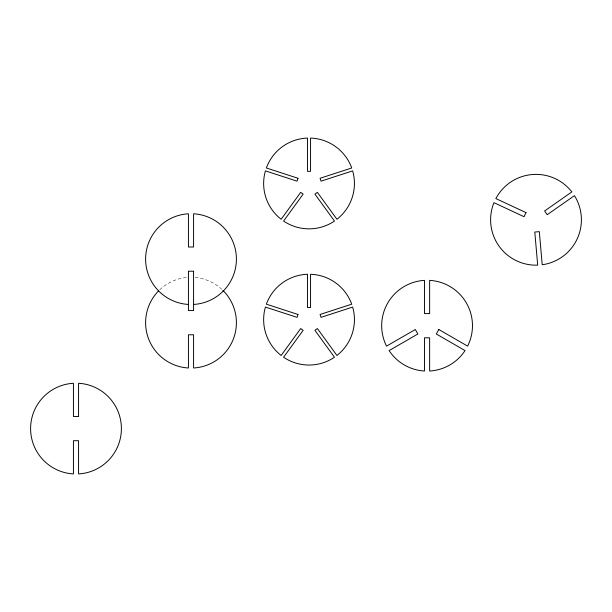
<?xml version="1.0" encoding="UTF-8"?>
<svg xmlns="http://www.w3.org/2000/svg" width="612" height="612" viewBox="0 0 612 612"><rect width="100%" height="100%" fill="white"/><g stroke="black" fill="none" stroke-linecap="round" stroke-linejoin="round"><path stroke-width="0.46" stroke-dasharray="3.06 2.29" d="M159.74 289.751A45.395 45.395 0 0 1 187.616 277.397M195.213 277.466A45.395 45.395 0 0 1 221.674 289.193"/><path stroke-width="0.92" d="M193.576 304.439A45.395 45.395 0 0 0 236.4 259.113A45.395 45.395 0 0 0 193.576 213.787L193.576 247.003L188.435 247.003L188.435 213.787A45.395 45.395 0 0 0 145.61 259.113A45.395 45.395 0 0 0 188.435 304.439M222.86 290.325A45.395 45.395 0 0 1 193.576 367.996L193.576 334.779L188.435 334.779L188.435 367.996A45.395 45.395 0 0 1 158.577 290.899M297.99 178.268L297.057 181.152L265.417 170.87A45.395 45.395 0 0 0 281.145 219.264L300.699 192.352L303.147 194.134L283.593 221.047A45.395 45.395 0 0 0 334.481 221.047L314.928 194.134L317.383 192.352L336.937 219.264A45.395 45.395 0 0 0 352.657 170.87L321.017 181.152L320.084 178.268L351.724 167.986A45.395 45.395 0 0 0 310.552 138.075L310.552 171.345L307.522 171.345L307.522 138.075A45.395 45.395 0 0 0 266.358 167.986L297.99 178.268M297.99 314.461L297.057 317.345L265.417 307.063A45.395 45.395 0 0 0 281.145 355.457L300.699 328.545L303.147 330.327L283.593 357.24A45.395 45.395 0 0 0 334.481 357.24L314.928 330.327L317.383 328.545L336.937 355.457A45.395 45.395 0 0 0 352.657 307.063L321.017 317.345L320.084 314.461L351.724 304.179A45.395 45.395 0 0 0 310.552 274.268L310.552 307.538L307.522 307.538L307.522 274.268A45.395 45.395 0 0 0 266.358 304.179L297.99 314.461M525.991 212.609L524.071 216.725L493.953 202.679A45.395 45.395 0 0 0 537.696 265.149L534.796 232.04L539.317 231.65L542.217 264.759A45.395 45.395 0 0 0 574.446 195.641L547.22 214.697L544.619 210.979L571.845 191.916A45.395 45.395 0 0 0 495.865 198.563L525.991 212.609M438.842 329.524L436.272 333.976L465.036 350.584A45.395 45.395 0 0 1 429.647 371.017L429.647 337.801L424.498 337.801L424.498 371.017A45.395 45.395 0 0 1 389.11 350.584L417.874 333.976L415.303 329.524L386.532 346.132A45.395 45.395 0 0 1 424.498 280.373L424.498 313.589L429.647 313.589L429.647 280.373A45.395 45.395 0 0 1 467.614 346.132L438.842 329.524M193.576 271.215L188.435 271.215L188.435 310.567L193.576 310.567L193.576 271.215M78.573 416.489L73.425 416.489L73.425 383.273A45.395 45.395 0 0 0 30.6 428.599A45.395 45.395 0 0 0 73.425 473.925L73.425 440.701L78.573 440.701L78.573 473.925A45.395 45.395 0 0 0 121.398 428.599A45.395 45.395 0 0 0 78.573 383.273L78.573 416.489"/></g></svg>
